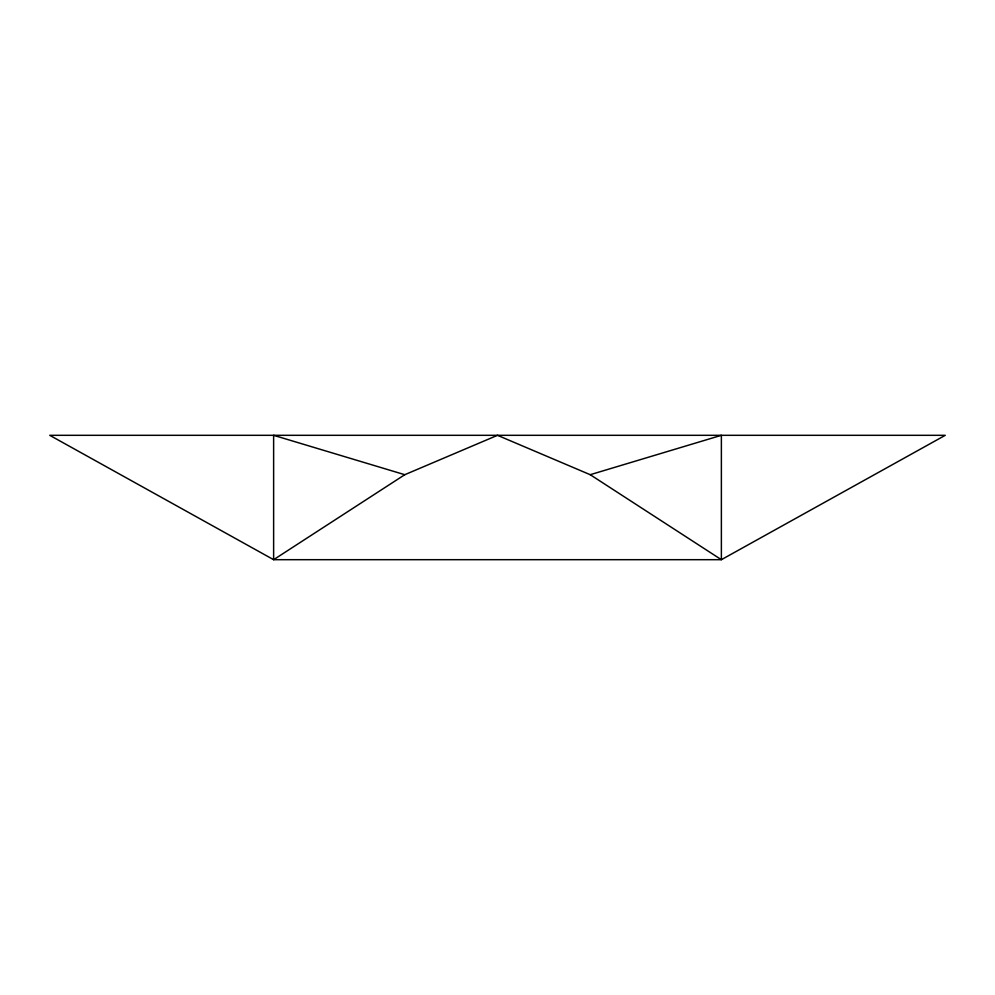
<?xml version="1.0" encoding="UTF-8"?>
<svg xmlns="http://www.w3.org/2000/svg" width="995" height="995" viewBox="0 0 995 995"><rect width="100%" height="100%" fill="white"/><g stroke="black" fill="none" stroke-linecap="round" stroke-linejoin="round"><path stroke-width="1.49" d="M404.778 474.702L273.625 559.688L49.75 435.312L945.25 435.312L721.375 559.688L273.625 559.688L273.625 435.312L404.778 474.702L497.5 435.312L590.222 474.702L721.375 559.688L721.375 435.312L590.222 474.702"/></g></svg>
